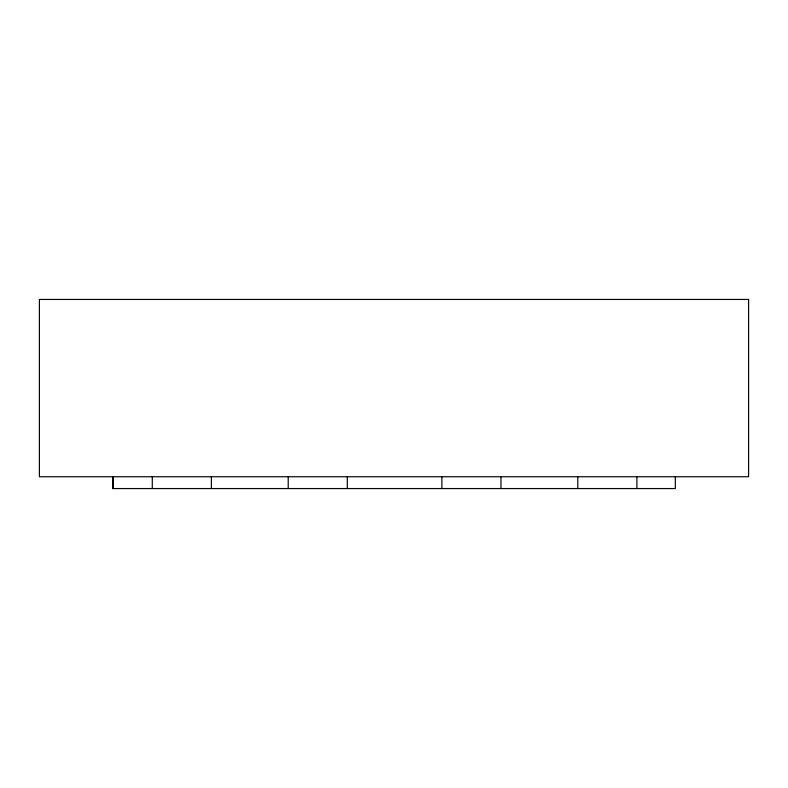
<?xml version="1.0" encoding="UTF-8"?>
<svg xmlns="http://www.w3.org/2000/svg" width="788" height="788" viewBox="0 0 788 788"><rect width="100%" height="100%" fill="white"/><g stroke="black" fill="none" stroke-linecap="round" stroke-linejoin="round"><path stroke-width="1.18" d="M675.316 476.74L675.316 488.56L112.684 488.56L112.684 476.74M636.901 476.74L636.901 488.56M577.801 476.74L577.801 488.56M500.971 476.74L500.971 488.56M441.871 476.74L441.871 488.56M347.311 476.74L347.311 488.56M288.211 476.74L288.211 488.56M211.381 476.74L211.381 488.56M152.281 476.74L152.281 488.56M113.275 476.74L113.275 488.56M748.6 299.44L39.4 299.44L39.4 476.74L748.6 476.74L748.6 299.44"/></g></svg>
